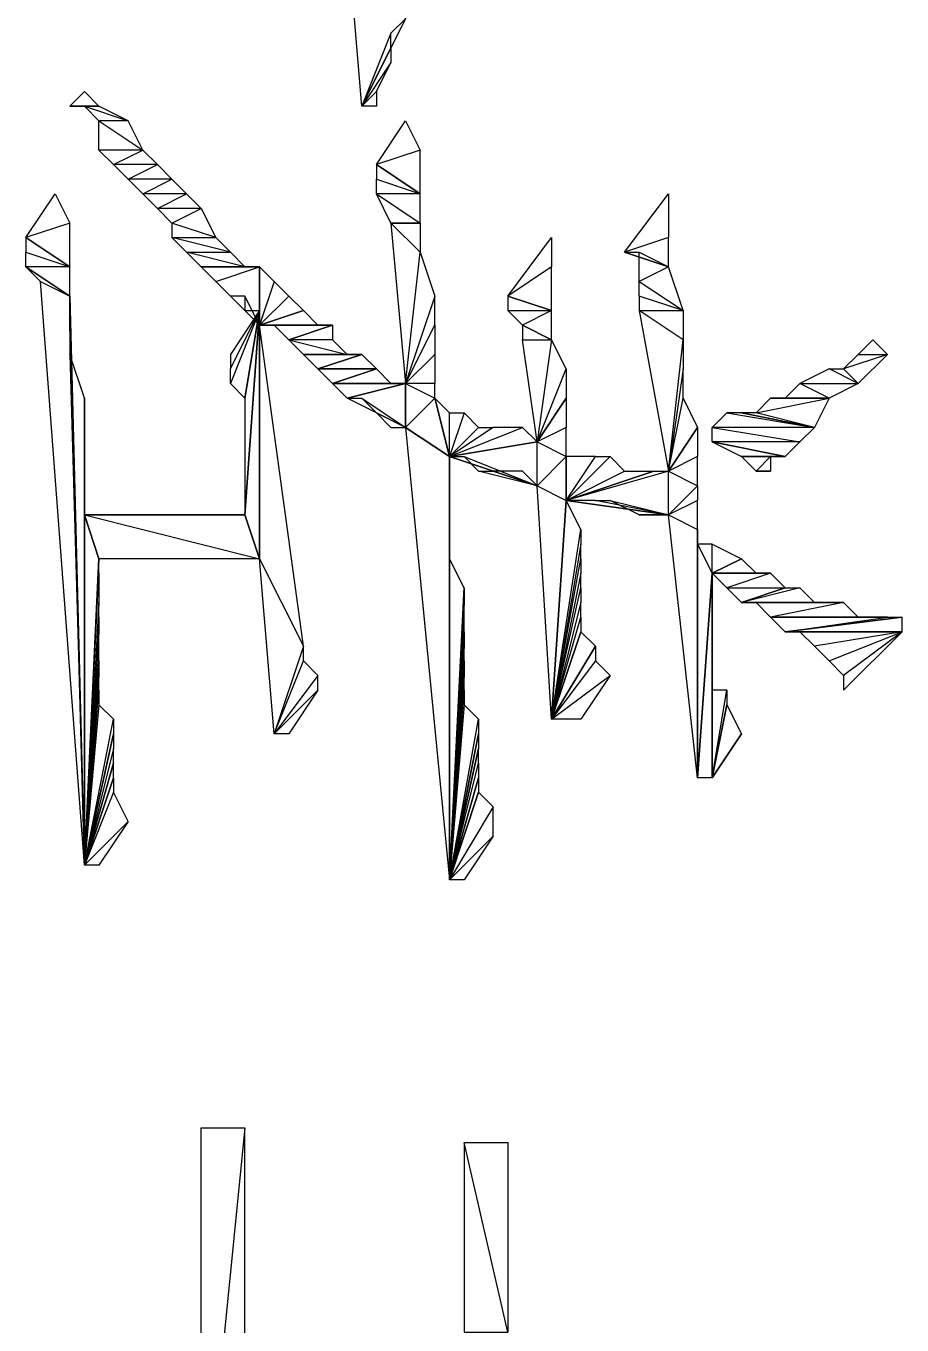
# Model space of a CAD drawing. Extents: x 0 to 7.8, y 0 to 11.
# Drawn here: x 1.355 to 1.505, y 9.9237 to 10.1462 of the extents above; entities that cross this region are included whole.
import ezdxf

# ---------------------------------------------------------------- set-up
doc = ezdxf.new("R2010")
doc.units = 0
doc.header["$MEASUREMENT"] = 0
doc.linetypes.add('AUSGEZOGEN', pattern=[0])
doc.layers.get('0').update_dxf_attribs({"linetype": 'AUSGEZOGEN'})

msp = doc.modelspace()

# ---------------------------------------------------------------- linework, layer by layer
for points in [[(1.41, 10.1625), (1.42, 10.1475), (1.42, 10.1475), (1.4125, 10.1325), (1.41, 10.1625), (1.41, 10.1625)], [(1.42, 10.1475), (1.4175, 10.145), (1.4175, 10.145), (1.4125, 10.1325), (1.42, 10.1475), (1.42, 10.1475)], [(1.4125, 10.1325), (1.4175, 10.1425), (1.4175, 10.1425), (1.4175, 10.145), (1.4125, 10.1325), (1.4125, 10.1325)], [(1.4175, 10.14), (1.4125, 10.1325), (1.4125, 10.1325), (1.4175, 10.1425), (1.4175, 10.14)], [(1.4125, 10.1325), (1.415, 10.135), (1.415, 10.135), (1.4175, 10.14), (1.4125, 10.1325), (1.4125, 10.1325)], [(1.365, 10.135), (1.3625, 10.1325), (1.3625, 10.1325), (1.3675, 10.1325), (1.365, 10.135)], [(1.415, 10.1325), (1.4125, 10.1325), (1.4125, 10.1325), (1.415, 10.135), (1.415, 10.1325)], [(1.3625, 10.1325), (1.3675, 10.1325), (1.3675, 10.1325), (1.365, 10.1325), (1.3625, 10.1325)], [(1.3675, 10.1325), (1.365, 10.1325), (1.365, 10.1325), (1.3725, 10.13), (1.3675, 10.1325)], [(1.365, 10.1325), (1.3725, 10.13), (1.3725, 10.13), (1.3675, 10.13), (1.365, 10.1325)], [(1.375, 10.125), (1.3675, 10.125), (1.3675, 10.125), (1.3675, 10.13), (1.375, 10.125), (1.375, 10.125)], [(1.3725, 10.13), (1.3675, 10.13), (1.3675, 10.13), (1.375, 10.125), (1.3725, 10.13), (1.3725, 10.13)], [(1.42, 10.13), (1.4225, 10.125), (1.4225, 10.125), (1.415, 10.1225), (1.42, 10.13)], [(1.37, 10.1225), (1.375, 10.125), (1.375, 10.125), (1.3675, 10.125), (1.37, 10.1225)], [(1.3775, 10.1225), (1.37, 10.1225), (1.37, 10.1225), (1.375, 10.125), (1.3775, 10.1225)], [(1.4225, 10.125), (1.415, 10.1225), (1.415, 10.1225), (1.4225, 10.1175), (1.4225, 10.125), (1.4225, 10.125)], [(1.3725, 10.12), (1.3775, 10.1225), (1.3775, 10.1225), (1.37, 10.1225), (1.3725, 10.12)], [(1.38, 10.12), (1.3725, 10.12), (1.3725, 10.12), (1.3775, 10.1225), (1.38, 10.12)], [(1.415, 10.1225), (1.415, 10.12), (1.415, 10.12), (1.4225, 10.1175), (1.415, 10.1225)], [(1.375, 10.1175), (1.38, 10.12), (1.38, 10.12), (1.3725, 10.12), (1.375, 10.1175)], [(1.3825, 10.1175), (1.375, 10.1175), (1.375, 10.1175), (1.38, 10.12), (1.3825, 10.1175)], [(1.415, 10.12), (1.4225, 10.1175), (1.4225, 10.1175), (1.415, 10.1175), (1.415, 10.12)], [(1.36, 10.1175), (1.3625, 10.1125), (1.3625, 10.1125), (1.355, 10.11), (1.36, 10.1175)], [(1.3775, 10.115), (1.3825, 10.1175), (1.3825, 10.1175), (1.375, 10.1175), (1.3775, 10.115)], [(1.385, 10.115), (1.3775, 10.115), (1.3775, 10.115), (1.3825, 10.1175), (1.385, 10.115)], [(1.4225, 10.1125), (1.4175, 10.1125), (1.4175, 10.1125), (1.415, 10.1175), (1.4225, 10.1125), (1.4225, 10.1125)], [(1.4225, 10.1175), (1.415, 10.1175), (1.415, 10.1175), (1.4225, 10.1125), (1.4225, 10.1175), (1.4225, 10.1175)], [(1.465, 10.1175), (1.465, 10.11), (1.465, 10.11), (1.4575, 10.1075), (1.465, 10.1175)], [(1.38, 10.1125), (1.385, 10.115), (1.385, 10.115), (1.3775, 10.115), (1.38, 10.1125)], [(1.3875, 10.11), (1.38, 10.1125), (1.38, 10.1125), (1.385, 10.115), (1.3875, 10.11)], [(1.3625, 10.1125), (1.355, 10.11), (1.355, 10.11), (1.3625, 10.105), (1.3625, 10.1125), (1.3625, 10.1125)], [(1.38, 10.11), (1.3875, 10.11), (1.3875, 10.11), (1.38, 10.1125), (1.38, 10.11)], [(1.42, 10.085), (1.4225, 10.1075), (1.4225, 10.1075), (1.4175, 10.1125), (1.42, 10.085)], [(1.4225, 10.1075), (1.4175, 10.1125), (1.4175, 10.1125), (1.4225, 10.1125), (1.4225, 10.1075)], [(1.4175, 10.1125), (1.4225, 10.1125), (1.4225, 10.1125), (1.4175, 10.1125), (1.4175, 10.1125)], [(1.355, 10.11), (1.355, 10.1075), (1.355, 10.1075), (1.3625, 10.105), (1.355, 10.11)], [(1.3825, 10.1075), (1.39, 10.1075), (1.39, 10.1075), (1.38, 10.11), (1.3825, 10.1075)], [(1.39, 10.1075), (1.38, 10.11), (1.38, 10.11), (1.3875, 10.11), (1.39, 10.1075)], [(1.445, 10.11), (1.445, 10.105), (1.445, 10.105), (1.4375, 10.1), (1.445, 10.11)], [(1.465, 10.11), (1.4575, 10.1075), (1.4575, 10.1075), (1.465, 10.105), (1.465, 10.11), (1.465, 10.11)], [(1.355, 10.1075), (1.3625, 10.105), (1.3625, 10.105), (1.355, 10.105), (1.355, 10.1075)], [(1.385, 10.105), (1.3925, 10.105), (1.3925, 10.105), (1.3825, 10.1075), (1.385, 10.105)], [(1.3925, 10.105), (1.3825, 10.1075), (1.3825, 10.1075), (1.39, 10.1075), (1.3925, 10.105)], [(1.425, 10.1), (1.42, 10.085), (1.42, 10.085), (1.4225, 10.1075), (1.425, 10.1)], [(1.4575, 10.1075), (1.46, 10.1075), (1.46, 10.1075), (1.465, 10.105), (1.4575, 10.1075)], [(1.46, 10.1075), (1.465, 10.105), (1.465, 10.105), (1.46, 10.1025), (1.46, 10.1075)], [(1.355, 10.105), (1.3575, 10.1025), (1.3575, 10.1025), (1.3625, 10.1), (1.355, 10.105)], [(1.3625, 10.105), (1.355, 10.105), (1.355, 10.105), (1.3625, 10.1), (1.3625, 10.105), (1.3625, 10.105)], [(1.3875, 10.1025), (1.395, 10.105), (1.395, 10.105), (1.385, 10.105), (1.3875, 10.1025)], [(1.395, 10.105), (1.385, 10.105), (1.385, 10.105), (1.3925, 10.105), (1.395, 10.105)], [(1.395, 10.095), (1.3875, 10.1025), (1.3875, 10.1025), (1.395, 10.105), (1.395, 10.095)], [(1.395, 10.105), (1.3975, 10.1025), (1.3975, 10.1025), (1.395, 10.095), (1.395, 10.105), (1.395, 10.105)], [(1.445, 10.105), (1.4375, 10.1), (1.4375, 10.1), (1.445, 10.0975), (1.445, 10.105), (1.445, 10.105)], [(1.465, 10.105), (1.46, 10.1025), (1.46, 10.1025), (1.4675, 10.0975), (1.465, 10.105), (1.465, 10.105)], [(1.3575, 10.1025), (1.3625, 10.1), (1.3625, 10.1), (1.365, 10.0025), (1.3575, 10.1025), (1.3575, 10.1025)], [(1.39, 10.1), (1.395, 10.095), (1.395, 10.095), (1.3875, 10.1025), (1.39, 10.1)], [(1.395, 10.095), (1.4, 10.1), (1.4, 10.1), (1.3975, 10.1025), (1.395, 10.095), (1.395, 10.095)], [(1.4675, 10.0975), (1.46, 10.1), (1.46, 10.1), (1.46, 10.1025), (1.4675, 10.0975), (1.4675, 10.0975)], [(1.365, 10.0025), (1.3625, 10.095), (1.3625, 10.095), (1.3625, 10.1), (1.365, 10.0025), (1.365, 10.0025)], [(1.395, 10.095), (1.3925, 10.1), (1.3925, 10.1), (1.39, 10.1), (1.395, 10.095), (1.395, 10.095)], [(1.3925, 10.0975), (1.395, 10.095), (1.395, 10.095), (1.3925, 10.1), (1.3925, 10.0975)], [(1.4025, 10.0975), (1.395, 10.095), (1.395, 10.095), (1.4, 10.1), (1.4025, 10.0975)], [(1.42, 10.085), (1.425, 10.095), (1.425, 10.095), (1.425, 10.1), (1.42, 10.085), (1.42, 10.085)], [(1.4375, 10.1), (1.4375, 10.0975), (1.4375, 10.0975), (1.445, 10.0975), (1.4375, 10.1)], [(1.46, 10.0975), (1.4675, 10.0975), (1.4675, 10.0975), (1.46, 10.1), (1.46, 10.0975)], [(1.39, 10.09), (1.39, 10.0875), (1.39, 10.0875), (1.395, 10.0975), (1.39, 10.09)], [(1.39, 10.0875), (1.395, 10.0975), (1.395, 10.0975), (1.39, 10.085), (1.39, 10.0875)], [(1.395, 10.0975), (1.39, 10.085), (1.39, 10.085), (1.3925, 10.0825), (1.395, 10.0975), (1.395, 10.0975)], [(1.395, 10.0975), (1.3925, 10.0825), (1.3925, 10.0825), (1.3925, 10.0625), (1.395, 10.0975), (1.395, 10.0975)], [(1.395, 10.0975), (1.3925, 10.0625), (1.3925, 10.0625), (1.395, 10.055), (1.395, 10.0975), (1.395, 10.0975)], [(1.3925, 10.0975), (1.395, 10.0975), (1.395, 10.0975), (1.395, 10.095), (1.3925, 10.0975)], [(1.395, 10.0975), (1.395, 10.095), (1.395, 10.095), (1.395, 10.055), (1.395, 10.0975)], [(1.4025, 10.0975), (1.405, 10.095), (1.405, 10.095), (1.395, 10.095), (1.4025, 10.0975)], [(1.4375, 10.0975), (1.445, 10.0975), (1.445, 10.0975), (1.44, 10.095), (1.4375, 10.0975)], [(1.445, 10.0975), (1.44, 10.095), (1.44, 10.095), (1.445, 10.0925), (1.445, 10.0975), (1.445, 10.0975)], [(1.465, 10.07), (1.4675, 10.0925), (1.4675, 10.0925), (1.46, 10.0975), (1.465, 10.07)], [(1.4675, 10.0925), (1.46, 10.0975), (1.46, 10.0975), (1.4675, 10.0975), (1.4675, 10.0925)], [(1.3625, 10.09), (1.365, 10.0025), (1.365, 10.0025), (1.3625, 10.095), (1.3625, 10.09)], [(1.395, 10.095), (1.395, 10.055), (1.395, 10.055), (1.4025, 10.04), (1.395, 10.095)], [(1.395, 10.095), (1.3975, 10.095), (1.3975, 10.095), (1.4075, 10.095), (1.395, 10.095)], [(1.405, 10.095), (1.395, 10.095), (1.395, 10.095), (1.4075, 10.095), (1.405, 10.095), (1.405, 10.095)], [(1.3975, 10.095), (1.4075, 10.095), (1.4075, 10.095), (1.4, 10.0925), (1.3975, 10.095), (1.3975, 10.095)], [(1.4075, 10.095), (1.4075, 10.0925), (1.4075, 10.0925), (1.4, 10.0925), (1.4075, 10.095)], [(1.425, 10.09), (1.42, 10.085), (1.42, 10.085), (1.425, 10.095), (1.425, 10.09)], [(1.44, 10.095), (1.44, 10.0925), (1.44, 10.0925), (1.445, 10.0925), (1.44, 10.095)], [(1.4075, 10.0925), (1.4, 10.0925), (1.4, 10.0925), (1.41, 10.09), (1.4075, 10.0925)], [(1.4, 10.0925), (1.41, 10.09), (1.41, 10.09), (1.4025, 10.09), (1.4, 10.0925)], [(1.44, 10.0925), (1.445, 10.0925), (1.445, 10.0925), (1.4425, 10.075), (1.44, 10.0925), (1.44, 10.0925)], [(1.4425, 10.075), (1.4475, 10.0875), (1.4475, 10.0875), (1.445, 10.0925), (1.4425, 10.075), (1.4425, 10.075)], [(1.4675, 10.0875), (1.465, 10.07), (1.465, 10.07), (1.4675, 10.0925), (1.4675, 10.0875)], [(1.5, 10.0925), (1.4975, 10.09), (1.4975, 10.09), (1.5025, 10.09), (1.5, 10.0925)], [(1.365, 10.0025), (1.365, 10.0825), (1.365, 10.0825), (1.3625, 10.09), (1.365, 10.0025), (1.365, 10.0025)], [(1.41, 10.09), (1.4025, 10.09), (1.4025, 10.09), (1.4125, 10.09), (1.41, 10.09)], [(1.4025, 10.09), (1.4125, 10.09), (1.4125, 10.09), (1.405, 10.0875), (1.4025, 10.09), (1.4025, 10.09)], [(1.4125, 10.09), (1.415, 10.0875), (1.415, 10.0875), (1.405, 10.0875), (1.4125, 10.09)], [(1.425, 10.09), (1.425, 10.085), (1.425, 10.085), (1.42, 10.085), (1.425, 10.09)], [(1.4975, 10.09), (1.5025, 10.09), (1.5025, 10.09), (1.495, 10.0875), (1.4975, 10.09)], [(1.5025, 10.09), (1.495, 10.0875), (1.495, 10.0875), (1.4975, 10.085), (1.5025, 10.09), (1.5025, 10.09)], [(1.415, 10.0875), (1.405, 10.0875), (1.405, 10.0875), (1.415, 10.0875), (1.415, 10.0875)], [(1.405, 10.0875), (1.415, 10.0875), (1.415, 10.0875), (1.4075, 10.085), (1.405, 10.0875), (1.405, 10.0875)], [(1.415, 10.0875), (1.4175, 10.085), (1.4175, 10.085), (1.4075, 10.085), (1.415, 10.0875)], [(1.4475, 10.0825), (1.4425, 10.075), (1.4425, 10.075), (1.4475, 10.0875), (1.4475, 10.0825)], [(1.465, 10.07), (1.4675, 10.0825), (1.4675, 10.0825), (1.4675, 10.0875), (1.465, 10.07), (1.465, 10.07)], [(1.4875, 10.085), (1.4975, 10.085), (1.4975, 10.085), (1.4925, 10.0875), (1.4875, 10.085)], [(1.4975, 10.085), (1.4925, 10.0875), (1.4925, 10.0875), (1.495, 10.0875), (1.4975, 10.085), (1.4975, 10.085)], [(1.4175, 10.085), (1.4075, 10.085), (1.4075, 10.085), (1.42, 10.085), (1.4175, 10.085)], [(1.4075, 10.085), (1.42, 10.085), (1.42, 10.085), (1.41, 10.0825), (1.4075, 10.085), (1.4075, 10.085)], [(1.42, 10.0775), (1.41, 10.0825), (1.41, 10.0825), (1.42, 10.085), (1.42, 10.0775)], [(1.41, 10.0825), (1.42, 10.085), (1.42, 10.085), (1.42, 10.085), (1.41, 10.0825), (1.41, 10.0825)], [(1.425, 10.085), (1.42, 10.085), (1.42, 10.085), (1.425, 10.0825), (1.425, 10.085)], [(1.42, 10.085), (1.425, 10.0825), (1.425, 10.0825), (1.42, 10.0775), (1.42, 10.085), (1.42, 10.085)], [(1.485, 10.0825), (1.4925, 10.0825), (1.4925, 10.0825), (1.4875, 10.085), (1.485, 10.0825)], [(1.4925, 10.0825), (1.4875, 10.085), (1.4875, 10.085), (1.4975, 10.085), (1.4925, 10.0825)], [(1.365, 10.0775), (1.365, 10.0025), (1.365, 10.0025), (1.365, 10.0825), (1.365, 10.0775)], [(1.4125, 10.0825), (1.42, 10.0775), (1.42, 10.0775), (1.41, 10.0825), (1.4125, 10.0825)], [(1.42, 10.0775), (1.415, 10.08), (1.415, 10.08), (1.4125, 10.0825), (1.42, 10.0775), (1.42, 10.0775)], [(1.42, 10.0775), (1.4275, 10.0725), (1.4275, 10.0725), (1.425, 10.0825), (1.42, 10.0775), (1.42, 10.0775)], [(1.4275, 10.0725), (1.4275, 10.08), (1.4275, 10.08), (1.425, 10.0825), (1.4275, 10.0725), (1.4275, 10.0725)], [(1.4475, 10.0825), (1.4475, 10.0775), (1.4475, 10.0775), (1.4425, 10.075), (1.4475, 10.0825)], [(1.47, 10.0775), (1.465, 10.07), (1.465, 10.07), (1.4675, 10.0825), (1.47, 10.0775)], [(1.49, 10.0775), (1.48, 10.08), (1.48, 10.08), (1.4925, 10.0825), (1.49, 10.0775)], [(1.48, 10.08), (1.4925, 10.0825), (1.4925, 10.0825), (1.4825, 10.0825), (1.48, 10.08)], [(1.4925, 10.0825), (1.4825, 10.0825), (1.4825, 10.0825), (1.485, 10.0825), (1.4925, 10.0825), (1.4925, 10.0825)], [(1.4175, 10.0775), (1.42, 10.0775), (1.42, 10.0775), (1.415, 10.08), (1.4175, 10.0775)], [(1.4275, 10.0725), (1.4325, 10.0775), (1.4325, 10.0775), (1.43, 10.08), (1.4275, 10.0725), (1.4275, 10.0725)], [(1.43, 10.08), (1.4275, 10.0725), (1.4275, 10.0725), (1.4275, 10.08), (1.43, 10.08)], [(1.475, 10.08), (1.49, 10.0775), (1.49, 10.0775), (1.4725, 10.0775), (1.475, 10.08)], [(1.4775, 10.08), (1.475, 10.08), (1.475, 10.08), (1.49, 10.0775), (1.4775, 10.08)], [(1.4775, 10.08), (1.49, 10.0775), (1.49, 10.0775), (1.48, 10.08), (1.4775, 10.08)], [(1.365, 10.0025), (1.365, 10.0725), (1.365, 10.0725), (1.365, 10.0775), (1.365, 10.0025), (1.365, 10.0025)], [(1.4275, 10), (1.4275, 10.0725), (1.4275, 10.0725), (1.42, 10.0775), (1.4275, 10)], [(1.4275, 10.0725), (1.42, 10.0775), (1.42, 10.0775), (1.42, 10.0775), (1.4275, 10.0725)], [(1.42, 10.0775), (1.42, 10.0775), (1.42, 10.0775), (1.4275, 10.0725), (1.42, 10.0775)], [(1.4425, 10.075), (1.4275, 10.0725), (1.4275, 10.0725), (1.44, 10.0775), (1.4425, 10.075)], [(1.4275, 10.0725), (1.44, 10.0775), (1.44, 10.0775), (1.435, 10.0775), (1.4275, 10.0725), (1.4275, 10.0725)], [(1.435, 10.0775), (1.4275, 10.0725), (1.4275, 10.0725), (1.4325, 10.0775), (1.435, 10.0775)], [(1.4475, 10.0775), (1.4425, 10.075), (1.4425, 10.075), (1.4475, 10.0725), (1.4475, 10.0775)], [(1.47, 10.0775), (1.47, 10.0725), (1.47, 10.0725), (1.465, 10.07), (1.47, 10.0775)], [(1.49, 10.0775), (1.4725, 10.0775), (1.4725, 10.0775), (1.4875, 10.075), (1.49, 10.0775)], [(1.4725, 10.0775), (1.4875, 10.075), (1.4875, 10.075), (1.4725, 10.075), (1.4725, 10.0775)], [(1.4425, 10.075), (1.4425, 10.075), (1.4425, 10.075), (1.4275, 10.0725), (1.4425, 10.075)], [(1.4425, 10.075), (1.4275, 10.0725), (1.4275, 10.0725), (1.4425, 10.0675), (1.4425, 10.075), (1.4425, 10.075)], [(1.4425, 10.075), (1.4475, 10.0725), (1.4475, 10.0725), (1.4425, 10.0675), (1.4425, 10.075), (1.4425, 10.075)], [(1.4775, 10.0725), (1.485, 10.0725), (1.485, 10.0725), (1.4725, 10.075), (1.4775, 10.0725)], [(1.485, 10.0725), (1.4725, 10.075), (1.4725, 10.075), (1.4725, 10.075), (1.485, 10.0725), (1.485, 10.0725)], [(1.4875, 10.075), (1.4725, 10.075), (1.4725, 10.075), (1.485, 10.0725), (1.4875, 10.075), (1.4875, 10.075)], [(1.365, 10.0675), (1.365, 10.0025), (1.365, 10.0025), (1.365, 10.0725), (1.365, 10.0675)], [(1.4275, 10.07), (1.4275, 10), (1.4275, 10), (1.4275, 10.0725), (1.4275, 10.07)], [(1.43, 10.0725), (1.4425, 10.0675), (1.4425, 10.0675), (1.4275, 10.0725), (1.43, 10.0725)], [(1.4425, 10.0675), (1.4275, 10.0725), (1.4275, 10.0725), (1.4275, 10.0725), (1.4425, 10.0675), (1.4425, 10.0675)], [(1.4425, 10.0675), (1.4325, 10.07), (1.4325, 10.07), (1.43, 10.0725), (1.4425, 10.0675), (1.4425, 10.0675)], [(1.4475, 10.0725), (1.4475, 10.0725), (1.4475, 10.0725), (1.4425, 10.0675), (1.4475, 10.0725)], [(1.4475, 10.0725), (1.4425, 10.0675), (1.4425, 10.0675), (1.4475, 10.065), (1.4475, 10.0725)], [(1.4475, 10.065), (1.4575, 10.07), (1.4575, 10.07), (1.455, 10.0725), (1.4475, 10.065), (1.4475, 10.065)], [(1.455, 10.0725), (1.4475, 10.065), (1.4475, 10.065), (1.4525, 10.0725), (1.455, 10.0725)], [(1.4475, 10.065), (1.4525, 10.0725), (1.4525, 10.0725), (1.4475, 10.0725), (1.4475, 10.065), (1.4475, 10.065)], [(1.47, 10.0725), (1.465, 10.07), (1.465, 10.07), (1.47, 10.0675), (1.47, 10.0725)], [(1.48, 10.07), (1.4825, 10.0725), (1.4825, 10.0725), (1.4775, 10.0725), (1.48, 10.07)], [(1.4825, 10.0725), (1.4775, 10.0725), (1.4775, 10.0725), (1.485, 10.0725), (1.4825, 10.0725)], [(1.4825, 10.07), (1.48, 10.07), (1.48, 10.07), (1.4825, 10.0725), (1.4825, 10.07)], [(1.4275, 10), (1.4275, 10.065), (1.4275, 10.065), (1.4275, 10.07), (1.4275, 10), (1.4275, 10)], [(1.435, 10.07), (1.4425, 10.0675), (1.4425, 10.0675), (1.4325, 10.07), (1.435, 10.07)], [(1.4425, 10.0675), (1.44, 10.07), (1.44, 10.07), (1.435, 10.07), (1.4425, 10.0675), (1.4425, 10.0675)], [(1.4425, 10.0675), (1.4425, 10.0675), (1.4425, 10.0675), (1.44, 10.07), (1.4425, 10.0675)], [(1.4625, 10.07), (1.465, 10.07), (1.465, 10.07), (1.4475, 10.065), (1.4625, 10.07)], [(1.465, 10.07), (1.4475, 10.065), (1.4475, 10.065), (1.465, 10.0625), (1.465, 10.07)], [(1.4625, 10.07), (1.4475, 10.065), (1.4475, 10.065), (1.4575, 10.07), (1.4625, 10.07)], [(1.465, 10.07), (1.47, 10.0675), (1.47, 10.0675), (1.465, 10.0625), (1.465, 10.07), (1.465, 10.07)], [(1.4825, 10.07), (1.4825, 10.07), (1.4825, 10.07), (1.48, 10.07), (1.4825, 10.07)], [(1.4825, 10.07), (1.48, 10.07), (1.48, 10.07), (1.48, 10.07), (1.4825, 10.07), (1.4825, 10.07)], [(1.365, 10.0025), (1.365, 10.065), (1.365, 10.065), (1.365, 10.0675), (1.365, 10.0025), (1.365, 10.0025)], [(1.4425, 10.0675), (1.4475, 10.065), (1.4475, 10.065), (1.445, 10.0275), (1.4425, 10.0675)], [(1.47, 10.0675), (1.47, 10.065), (1.47, 10.065), (1.465, 10.0625), (1.47, 10.0675)], [(1.365, 10.0625), (1.365, 10.0025), (1.365, 10.0025), (1.365, 10.065), (1.365, 10.0625)], [(1.4275, 10.0625), (1.4275, 10), (1.4275, 10), (1.4275, 10.065), (1.4275, 10.0625)], [(1.445, 10.0275), (1.45, 10.06), (1.45, 10.06), (1.4475, 10.065), (1.445, 10.0275), (1.445, 10.0275)], [(1.4475, 10.065), (1.445, 10.0275), (1.445, 10.0275), (1.4475, 10.065), (1.4475, 10.065), (1.4475, 10.065)], [(1.465, 10.0625), (1.4525, 10.065), (1.4525, 10.065), (1.4475, 10.065), (1.465, 10.0625), (1.465, 10.0625)], [(1.4475, 10.065), (1.465, 10.0625), (1.465, 10.0625), (1.4475, 10.065), (1.4475, 10.065), (1.4475, 10.065)], [(1.455, 10.065), (1.465, 10.0625), (1.465, 10.0625), (1.4525, 10.065), (1.455, 10.065)], [(1.465, 10.0625), (1.46, 10.0625), (1.46, 10.0625), (1.455, 10.065), (1.465, 10.0625), (1.465, 10.0625)], [(1.47, 10.065), (1.465, 10.0625), (1.465, 10.0625), (1.47, 10.06), (1.47, 10.065)], [(1.365, 10.0625), (1.3675, 10.055), (1.3675, 10.055), (1.365, 10.0025), (1.365, 10.0625)], [(1.365, 10.0625), (1.395, 10.055), (1.395, 10.055), (1.3675, 10.055), (1.365, 10.0625), (1.365, 10.0625)], [(1.365, 10.0625), (1.3925, 10.0625), (1.3925, 10.0625), (1.365, 10.0625), (1.365, 10.0625)], [(1.3925, 10.0625), (1.365, 10.0625), (1.365, 10.0625), (1.395, 10.055), (1.3925, 10.0625), (1.3925, 10.0625)], [(1.4275, 10), (1.4275, 10.0575), (1.4275, 10.0575), (1.4275, 10.0625), (1.4275, 10), (1.4275, 10)], [(1.4625, 10.0625), (1.465, 10.0625), (1.465, 10.0625), (1.46, 10.0625), (1.4625, 10.0625)], [(1.465, 10.0625), (1.47, 10.06), (1.47, 10.06), (1.47, 10.0175), (1.465, 10.0625), (1.465, 10.0625)], [(1.45, 10.0575), (1.445, 10.0275), (1.445, 10.0275), (1.45, 10.06), (1.45, 10.0575)], [(1.47, 10.0175), (1.47, 10.0575), (1.47, 10.0575), (1.47, 10.06), (1.47, 10.0175), (1.47, 10.0175)], [(1.4275, 10.055), (1.4275, 10), (1.4275, 10), (1.4275, 10.0575), (1.4275, 10.055)], [(1.445, 10.0275), (1.45, 10.055), (1.45, 10.055), (1.45, 10.0575), (1.445, 10.0275), (1.445, 10.0275)], [(1.4725, 10.0525), (1.4725, 10.0575), (1.4725, 10.0575), (1.47, 10.0575), (1.4725, 10.0525), (1.4725, 10.0525)], [(1.4725, 10.0525), (1.47, 10.0175), (1.47, 10.0175), (1.47, 10.0575), (1.4725, 10.0525)], [(1.4775, 10.055), (1.4725, 10.0525), (1.4725, 10.0525), (1.4725, 10.0575), (1.4775, 10.055)], [(1.365, 10.0025), (1.3675, 10.0525), (1.3675, 10.0525), (1.3675, 10.055), (1.365, 10.0025), (1.365, 10.0025)], [(1.3675, 10.055), (1.365, 10.0025), (1.365, 10.0025), (1.3675, 10.055), (1.3675, 10.055), (1.3675, 10.055)], [(1.395, 10.055), (1.4025, 10.04), (1.4025, 10.04), (1.3975, 10.025), (1.395, 10.055), (1.395, 10.055)], [(1.4275, 10), (1.43, 10.05), (1.43, 10.05), (1.4275, 10.055), (1.4275, 10), (1.4275, 10)], [(1.45, 10.0525), (1.445, 10.0275), (1.445, 10.0275), (1.45, 10.055), (1.45, 10.0525)], [(1.4775, 10.055), (1.48, 10.0525), (1.48, 10.0525), (1.4725, 10.0525), (1.4775, 10.055)], [(1.3675, 10.0475), (1.365, 10.0025), (1.365, 10.0025), (1.3675, 10.0525), (1.3675, 10.0475)], [(1.445, 10.0275), (1.45, 10.05), (1.45, 10.05), (1.45, 10.0525), (1.445, 10.0275), (1.445, 10.0275)], [(1.4725, 10.0525), (1.4725, 10.0175), (1.4725, 10.0175), (1.47, 10.0175), (1.4725, 10.0525), (1.4725, 10.0525)], [(1.4725, 10.0175), (1.4725, 10.05), (1.4725, 10.05), (1.4725, 10.0525), (1.4725, 10.0175), (1.4725, 10.0175)], [(1.48, 10.0525), (1.4725, 10.0525), (1.4725, 10.0525), (1.4825, 10.0525), (1.48, 10.0525)], [(1.4725, 10.0525), (1.4825, 10.0525), (1.4825, 10.0525), (1.475, 10.05), (1.4725, 10.0525), (1.4725, 10.0525)], [(1.4825, 10.0525), (1.475, 10.05), (1.475, 10.05), (1.485, 10.05), (1.4825, 10.0525)], [(1.43, 10.0475), (1.4275, 10), (1.4275, 10), (1.43, 10.05), (1.43, 10.0475)], [(1.45, 10.0475), (1.445, 10.0275), (1.445, 10.0275), (1.45, 10.05), (1.45, 10.0475)], [(1.4725, 10.0475), (1.4725, 10.0175), (1.4725, 10.0175), (1.4725, 10.05), (1.4725, 10.0475)], [(1.475, 10.05), (1.485, 10.05), (1.485, 10.05), (1.4775, 10.0475), (1.475, 10.05), (1.475, 10.05)], [(1.485, 10.05), (1.4875, 10.05), (1.4875, 10.05), (1.4775, 10.0475), (1.485, 10.05)], [(1.4875, 10.05), (1.4775, 10.0475), (1.4775, 10.0475), (1.49, 10.0475), (1.4875, 10.05)], [(1.365, 10.0025), (1.3675, 10.045), (1.3675, 10.045), (1.3675, 10.0475), (1.365, 10.0025), (1.365, 10.0025)], [(1.4275, 10), (1.43, 10.0425), (1.43, 10.0425), (1.43, 10.0475), (1.4275, 10), (1.4275, 10)], [(1.445, 10.0275), (1.45, 10.045), (1.45, 10.045), (1.45, 10.0475), (1.445, 10.0275), (1.445, 10.0275)], [(1.4725, 10.0175), (1.4725, 10.045), (1.4725, 10.045), (1.4725, 10.0475), (1.4725, 10.0175), (1.4725, 10.0175)], [(1.4775, 10.0475), (1.49, 10.0475), (1.49, 10.0475), (1.48, 10.0475), (1.4775, 10.0475), (1.4775, 10.0475)], [(1.49, 10.0475), (1.4925, 10.0475), (1.4925, 10.0475), (1.48, 10.0475), (1.49, 10.0475)], [(1.4925, 10.0475), (1.48, 10.0475), (1.48, 10.0475), (1.495, 10.0475), (1.4925, 10.0475)], [(1.48, 10.0475), (1.495, 10.0475), (1.495, 10.0475), (1.4825, 10.045), (1.48, 10.0475), (1.48, 10.0475)], [(1.4825, 10.045), (1.4975, 10.045), (1.4975, 10.045), (1.495, 10.0475), (1.4825, 10.045), (1.4825, 10.045)], [(1.3675, 10.0425), (1.365, 10.0025), (1.365, 10.0025), (1.3675, 10.045), (1.3675, 10.0425)], [(1.45, 10.0425), (1.445, 10.0275), (1.445, 10.0275), (1.45, 10.045), (1.45, 10.0425)], [(1.4725, 10.0425), (1.4725, 10.0175), (1.4725, 10.0175), (1.4725, 10.045), (1.4725, 10.0425)], [(1.485, 10.0425), (1.5025, 10.045), (1.5025, 10.045), (1.4825, 10.045), (1.485, 10.0425)], [(1.5025, 10.045), (1.4825, 10.045), (1.4825, 10.045), (1.4975, 10.045), (1.5025, 10.045)], [(1.505, 10.045), (1.505, 10.045), (1.505, 10.045), (1.485, 10.0425), (1.505, 10.045)], [(1.505, 10.045), (1.485, 10.0425), (1.485, 10.0425), (1.505, 10.0425), (1.505, 10.045), (1.505, 10.045)], [(1.505, 10.045), (1.485, 10.0425), (1.485, 10.0425), (1.5025, 10.045), (1.505, 10.045)], [(1.365, 10.0025), (1.3675, 10.0375), (1.3675, 10.0375), (1.3675, 10.0425), (1.365, 10.0025), (1.365, 10.0025)], [(1.43, 10.04), (1.4275, 10), (1.4275, 10), (1.43, 10.0425), (1.43, 10.04)], [(1.4525, 10.04), (1.445, 10.0275), (1.445, 10.0275), (1.45, 10.0425), (1.4525, 10.04)], [(1.445, 10.0275), (1.45, 10.0425), (1.45, 10.0425), (1.45, 10.0425), (1.445, 10.0275)], [(1.45, 10.0425), (1.45, 10.0425), (1.45, 10.0425), (1.445, 10.0275), (1.45, 10.0425)], [(1.4725, 10.0175), (1.4725, 10.04), (1.4725, 10.04), (1.4725, 10.0425), (1.4725, 10.0175), (1.4725, 10.0175)], [(1.485, 10.0425), (1.4875, 10.0425), (1.4875, 10.0425), (1.505, 10.0425), (1.485, 10.0425)], [(1.4875, 10.0425), (1.505, 10.0425), (1.505, 10.0425), (1.49, 10.04), (1.4875, 10.0425), (1.4875, 10.0425)], [(1.49, 10.04), (1.4925, 10.0375), (1.4925, 10.0375), (1.505, 10.0425), (1.49, 10.04)], [(1.4925, 10.0375), (1.505, 10.0425), (1.505, 10.0425), (1.495, 10.035), (1.4925, 10.0375)], [(1.505, 10.0425), (1.495, 10.035), (1.495, 10.035), (1.495, 10.0325), (1.505, 10.0425), (1.505, 10.0425)], [(1.3975, 10.025), (1.4025, 10.0375), (1.4025, 10.0375), (1.4025, 10.04), (1.3975, 10.025), (1.3975, 10.025)], [(1.4275, 10), (1.43, 10.0375), (1.43, 10.0375), (1.43, 10.04), (1.4275, 10), (1.4275, 10)], [(1.4525, 10.0375), (1.445, 10.0275), (1.445, 10.0275), (1.4525, 10.04), (1.4525, 10.0375)], [(1.445, 10.0275), (1.4525, 10.04), (1.4525, 10.04), (1.4525, 10.04), (1.445, 10.0275)], [(1.4525, 10.04), (1.4525, 10.04), (1.4525, 10.04), (1.445, 10.0275), (1.4525, 10.04)], [(1.4725, 10.0375), (1.4725, 10.0175), (1.4725, 10.0175), (1.4725, 10.04), (1.4725, 10.0375)], [(1.3675, 10.035), (1.365, 10.0025), (1.365, 10.0025), (1.3675, 10.0375), (1.3675, 10.035)], [(1.405, 10.035), (1.3975, 10.025), (1.3975, 10.025), (1.4025, 10.0375), (1.405, 10.035)], [(1.43, 10.035), (1.4275, 10), (1.4275, 10), (1.43, 10.0375), (1.43, 10.035)], [(1.445, 10.0275), (1.455, 10.035), (1.455, 10.035), (1.4525, 10.0375), (1.445, 10.0275), (1.445, 10.0275)], [(1.4725, 10.035), (1.4725, 10.0175), (1.4725, 10.0175), (1.4725, 10.0375), (1.4725, 10.035)], [(1.4725, 10.0175), (1.4725, 10.0375), (1.4725, 10.0375), (1.4725, 10.0375), (1.4725, 10.0175), (1.4725, 10.0175)], [(1.365, 10.0025), (1.3675, 10.0325), (1.3675, 10.0325), (1.3675, 10.035), (1.365, 10.0025), (1.365, 10.0025)], [(1.3975, 10.025), (1.405, 10.0325), (1.405, 10.0325), (1.405, 10.035), (1.3975, 10.025), (1.3975, 10.025)], [(1.4275, 10), (1.43, 10.0325), (1.43, 10.0325), (1.43, 10.035), (1.4275, 10), (1.4275, 10)], [(1.45, 10.0275), (1.445, 10.0275), (1.445, 10.0275), (1.455, 10.035), (1.45, 10.0275)], [(1.4725, 10.035), (1.4725, 10.0325), (1.4725, 10.0325), (1.4725, 10.0175), (1.4725, 10.035)], [(1.3675, 10.03), (1.365, 10.0025), (1.365, 10.0025), (1.3675, 10.0325), (1.3675, 10.03)], [(1.4, 10.025), (1.3975, 10.025), (1.3975, 10.025), (1.405, 10.0325), (1.4, 10.025)], [(1.43, 10.03), (1.4275, 10), (1.4275, 10), (1.43, 10.0325), (1.43, 10.03)], [(1.475, 10.03), (1.4725, 10.0175), (1.4725, 10.0175), (1.475, 10.0325), (1.475, 10.03)], [(1.4725, 10.0175), (1.475, 10.0325), (1.475, 10.0325), (1.4725, 10.0325), (1.4725, 10.0175), (1.4725, 10.0175)], [(1.4725, 10.0325), (1.4725, 10.0175), (1.4725, 10.0175), (1.4725, 10.0325), (1.4725, 10.0325), (1.4725, 10.0325)], [(1.365, 10.0025), (1.37, 10.0275), (1.37, 10.0275), (1.3675, 10.03), (1.365, 10.0025), (1.365, 10.0025)], [(1.4275, 10), (1.4325, 10.0275), (1.4325, 10.0275), (1.43, 10.03), (1.4275, 10), (1.4275, 10)], [(1.475, 10.03), (1.4775, 10.025), (1.4775, 10.025), (1.4725, 10.0175), (1.475, 10.03)], [(1.475, 10.03), (1.475, 10.03), (1.475, 10.03), (1.4725, 10.0175), (1.475, 10.03)], [(1.475, 10.03), (1.4725, 10.0175), (1.4725, 10.0175), (1.475, 10.03), (1.475, 10.03)], [(1.4725, 10.0175), (1.475, 10.03), (1.475, 10.03), (1.475, 10.03), (1.4725, 10.0175), (1.4725, 10.0175)], [(1.37, 10.025), (1.365, 10.0025), (1.365, 10.0025), (1.37, 10.0275), (1.37, 10.025)], [(1.4325, 10.025), (1.4275, 10), (1.4275, 10), (1.4325, 10.0275), (1.4325, 10.025)], [(1.37, 10.0225), (1.365, 10.0025), (1.365, 10.0025), (1.37, 10.025), (1.37, 10.0225)], [(1.365, 10.0025), (1.37, 10.025), (1.37, 10.025), (1.37, 10.025), (1.365, 10.0025), (1.365, 10.0025)], [(1.4325, 10.025), (1.4325, 10.0225), (1.4325, 10.0225), (1.4275, 10), (1.4325, 10.025)], [(1.4775, 10.025), (1.4725, 10.0175), (1.4725, 10.0175), (1.4775, 10.025), (1.4775, 10.025), (1.4775, 10.025)], [(1.365, 10.0025), (1.37, 10.02), (1.37, 10.02), (1.37, 10.0225), (1.365, 10.0025), (1.365, 10.0025)], [(1.4275, 10), (1.4325, 10.02), (1.4325, 10.02), (1.4325, 10.0225), (1.4275, 10), (1.4275, 10)], [(1.4325, 10.0225), (1.4275, 10), (1.4275, 10), (1.4325, 10.0225), (1.4325, 10.0225), (1.4325, 10.0225)], [(1.365, 10.0025), (1.37, 10.0175), (1.37, 10.0175), (1.37, 10.02), (1.365, 10.0025), (1.365, 10.0025)], [(1.37, 10.02), (1.37, 10.02), (1.37, 10.02), (1.365, 10.0025), (1.37, 10.02)], [(1.37, 10.02), (1.365, 10.0025), (1.365, 10.0025), (1.37, 10.02), (1.37, 10.02)], [(1.4325, 10.0175), (1.4275, 10), (1.4275, 10), (1.4325, 10.02), (1.4325, 10.0175)], [(1.37, 10.015), (1.365, 10.0025), (1.365, 10.0025), (1.37, 10.0175), (1.37, 10.015)], [(1.365, 10.0025), (1.37, 10.0175), (1.37, 10.0175), (1.37, 10.0175), (1.365, 10.0025)], [(1.37, 10.0175), (1.37, 10.0175), (1.37, 10.0175), (1.365, 10.0025), (1.37, 10.0175)], [(1.37, 10.0175), (1.365, 10.0025), (1.365, 10.0025), (1.37, 10.0175), (1.37, 10.0175)], [(1.4325, 10.015), (1.4275, 10), (1.4275, 10), (1.4325, 10.0175), (1.4325, 10.015)], [(1.4275, 10), (1.4325, 10.0175), (1.4325, 10.0175), (1.4325, 10.0175), (1.4275, 10)], [(1.4325, 10.0175), (1.4325, 10.0175), (1.4325, 10.0175), (1.4275, 10), (1.4325, 10.0175)], [(1.365, 10.0025), (1.3725, 10.01), (1.3725, 10.01), (1.37, 10.015), (1.365, 10.0025), (1.365, 10.0025)], [(1.435, 10.0125), (1.4275, 10), (1.4275, 10), (1.4325, 10.015), (1.435, 10.0125)], [(1.4275, 10), (1.4325, 10.015), (1.4325, 10.015), (1.4325, 10.015), (1.4275, 10)], [(1.4325, 10.015), (1.4325, 10.015), (1.4325, 10.015), (1.4275, 10), (1.4325, 10.015)], [(1.4325, 10.015), (1.4275, 10), (1.4275, 10), (1.4325, 10.015), (1.4325, 10.015)], [(1.4275, 10), (1.4325, 10.015), (1.4325, 10.015), (1.4325, 10.015), (1.4275, 10), (1.4275, 10)], [(1.4275, 10), (1.435, 10.0075), (1.435, 10.0075), (1.435, 10.0125), (1.4275, 10), (1.4275, 10)], [(1.3675, 10.0025), (1.365, 10.0025), (1.365, 10.0025), (1.3725, 10.01), (1.3675, 10.0025)], [(1.43, 10), (1.4275, 10), (1.4275, 10), (1.435, 10.0075), (1.43, 10)], [(1.3925, 9.8825), (1.3925, 9.9575), (1.3925, 9.9575), (1.385, 9.8825), (1.3925, 9.8825)], [(1.3925, 9.9575), (1.385, 9.8825), (1.385, 9.8825), (1.385, 9.9575), (1.3925, 9.9575), (1.3925, 9.9575)], [(1.43, 9.9225), (1.4375, 9.9225), (1.4375, 9.9225), (1.43, 9.955), (1.43, 9.9225)], [(1.4375, 9.9225), (1.43, 9.955), (1.43, 9.955), (1.4375, 9.955), (1.4375, 9.9225), (1.4375, 9.9225)]]:
    msp.add_lwpolyline(points)

doc.saveas('drawing.dxf')
